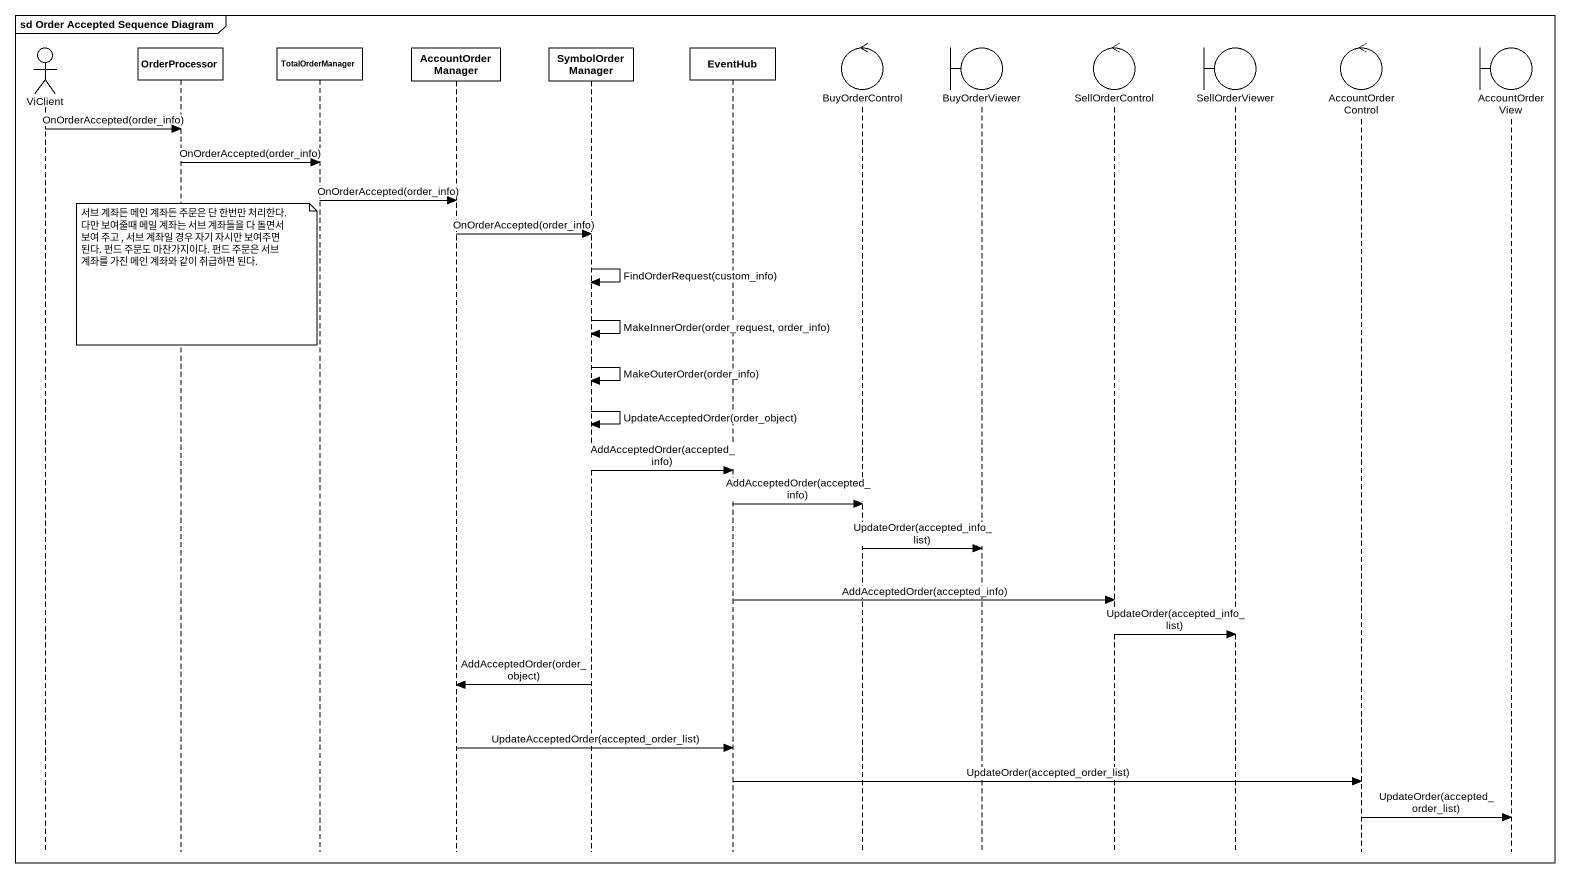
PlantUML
@startuml
mainframe sd Order Accepted Sequence Diagram
hide footbox
actor ViClient
participant OrderProcessor
participant TotalOrderManager
participant AccountOrderManager
participant SymbolOrderManager
participant EventHub
control BuyOrderControl
boundary BuyOrderViewer
control SellOrderControl
boundary SellOrderViewer
control AccountOrderControl
boundary AccountOrderView

ViClient -> OrderProcessor : OnOrderAccepted(order_info)
OrderProcessor -> TotalOrderManager : OnOrderAccepted(order_info)
TotalOrderManager -> AccountOrderManager : OnOrderAccepted(order_info)
AccountOrderManager -> SymbolOrderManager : OnOrderAccepted(order_info)
SymbolOrderManager -> SymbolOrderManager : FindOrderRequest(custom_info)
note over OrderProcessor : 서브 계좌든 메인 계좌든 주문은 단 한번만 처리한다. 다만 보여줄때 메일 계좌는 서브 계좌들을 다 돌면서 보여 주고 , 서브 계좌일 경우 자기 자시만 보여주면 된다. 펀드 주문도 마찬가지이다. 펀드 주문은 서브 계좌를 가진 메인 계좌와 같이 취급하면 된다.
SymbolOrderManager -> SymbolOrderManager : MakeInnerOrder(order_request, order_info)
SymbolOrderManager -> SymbolOrderManager : MakeOuterOrder(order_info)
SymbolOrderManager -> SymbolOrderManager : UpdateAcceptedOrder(order_object)
SymbolOrderManager -> EventHub : AddAcceptedOrder(accepted_info)
EventHub -> BuyOrderControl : AddAcceptedOrder(accepted_info)
BuyOrderControl -> BuyOrderViewer : UpdateOrder(accepted_info_list)
EventHub -> SellOrderControl : AddAcceptedOrder(accepted_info)
SellOrderControl -> SellOrderViewer : UpdateOrder(accepted_info_list)
SymbolOrderManager -> AccountOrderManager : AddAcceptedOrder(order_object)
AccountOrderManager -> EventHub : UpdateAcceptedOrder(accepted_order_list)
EventHub -> AccountOrderControl : UpdateOrder(accepted_order_list)
AccountOrderControl -> AccountOrderView : UpdateOrder(accepted_order_list)
@enduml
